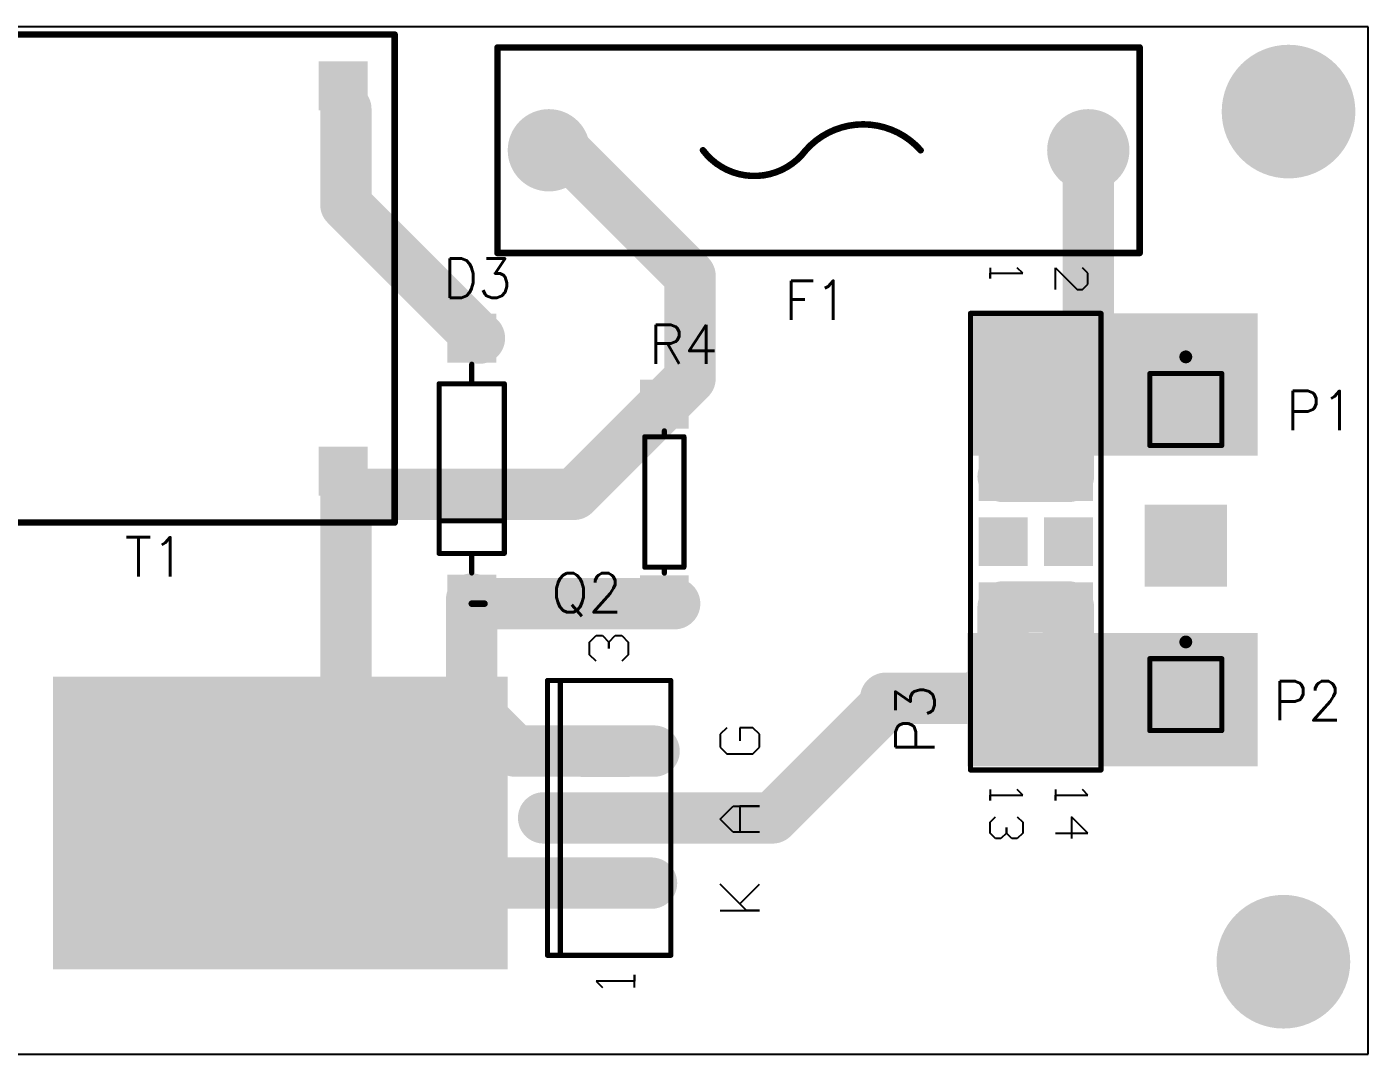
# Paper-space layout 'Bloco da legenda ISO A3' of a CAD drawing. Header units: millimetres. Extents: x 0 to 420, y 0 to 297.
# Drawn here: x 275.5 to 327.7, y 117.5 to 157.5 of the extents above; entities that cross this region are included whole.
import ezdxf

# ---------------------------------------------------------------- set-up
doc = ezdxf.new("R2010")
doc.units = ezdxf.units.MM
for name, color, linetype in [('BottomLayer', 5, 'Continuous'), ('BottomSolder', 6, 'Continuous'), ('MultiLayer', 9, 'Continuous'), ('PadHoleLayer', 156, 'Continuous'), ('TopLayer', 1, 'Continuous'), ('TopOverlay', 40, 'Continuous'), ('TopSolder', 216, 'Continuous')]:
    doc.layers.add(name, color=color, linetype=linetype)
doc.styles.get("Standard").update_dxf_attribs({"font": 'simplex.shx'})

# ---------------------------------------------------------------- blocks, each defined once
blk = doc.blocks.new('DIODE_0_4_3')
at = {"layer": 'BottomLayer'}
for points in [[(-5.93, -0.85), (-4.23, -0.85), (-5.93, 0.85), (-4.23, 0.85)], [(4.23, -0.85), (5.93, -0.85), (4.23, 0.85), (5.93, 0.85)]]:
    blk.add_solid(points, dxfattribs=at)
at = {"layer": 'BottomSolder'}
for points in [[(-6.032, -0.952), (-4.128, -0.952), (-6.032, 0.952), (-4.128, 0.952)], [(4.128, -0.952), (6.032, -0.952), (4.128, 0.952), (6.032, 0.952)]]:
    blk.add_solid(points, dxfattribs=at)
at = {"layer": 'MultiLayer'}
for points in [[(-5.93, -0.85), (-4.23, -0.85), (-5.93, 0.85), (-4.23, 0.85)], [(4.23, -0.85), (5.93, -0.85), (4.23, 0.85), (5.93, 0.85)]]:
    blk.add_solid(points, dxfattribs=at)
at = {"layer": 'PadHoleLayer', "const_width": 0.6}
for points in [[(-5.38, 0, 1), (-4.78, 0, 1)], [(4.78, 0, 1), (5.38, 0, 1)]]:
    blk.add_lwpolyline(points, format="xyb", close=True, dxfattribs=at)
at = {"layer": 'TopLayer'}
for points in [[(-5.93, -0.85), (-4.23, -0.85), (-5.93, 0.85), (-4.23, 0.85)], [(4.23, -0.85), (5.93, -0.85), (4.23, 0.85), (5.93, 0.85)]]:
    blk.add_solid(points, dxfattribs=at)
at = {"layer": 'TopOverlay', "const_width": 0.2}
for points in [[(3.302, 1.27), (-3.302, 1.27)], [(-3.302, -1.27), (-3.302, 1.27)], [(2.032, -1.27), (2.032, 1.27)], [(3.302, -1.27), (3.302, 1.27)], [(-3.302, 0), (-4.064, 0)], [(4.064, 0), (3.302, 0)], [(3.302, -1.27), (-3.302, -1.27)]]:
    blk.add_lwpolyline(points, dxfattribs=at)
at = {"layer": 'TopOverlay', "const_width": 0.1}
for points in [[(-3.352, 1.27, 1), (-3.252, 1.27, 1)], [(-3.352, 1.27, 1), (-3.252, 1.27, 1)], [(1.982, 1.27, 1), (2.082, 1.27, 1)], [(3.252, 1.27, 1), (3.352, 1.27, 1)], [(3.252, 1.27, 1), (3.352, 1.27, 1)], [(-4.114, 0, 1), (-4.014, 0, 1)], [(-3.352, 0, 1), (-3.252, 0, 1)], [(3.252, 0, 1), (3.352, 0, 1)], [(4.014, 0, 1), (4.114, 0, 1)], [(-3.352, -1.27, 1), (-3.252, -1.27, 1)], [(-3.352, -1.27, 1), (-3.252, -1.27, 1)], [(1.982, -1.27, 1), (2.082, -1.27, 1)], [(3.252, -1.27, 1), (3.352, -1.27, 1)], [(3.252, -1.27, 1), (3.352, -1.27, 1)]]:
    blk.add_lwpolyline(points, format="xyb", close=True, dxfattribs=at)
at = {"layer": 'TopSolder'}
for points in [[(-6.032, -0.952), (-4.128, -0.952), (-6.032, 0.952), (-4.128, 0.952)], [(4.128, -0.952), (6.032, -0.952), (4.128, 0.952), (6.032, 0.952)]]:
    blk.add_solid(points, dxfattribs=at)
blk = doc.blocks.new('F_______4')
at = {"layer": 'BottomLayer', "const_width": 1.5}
for points in [[(1.25, 0, 1), (2.75, 0, 1)], [(22.25, 0, 1), (23.75, 0, 1)]]:
    blk.add_lwpolyline(points, format="xyb", close=True, dxfattribs=at)
at = {"layer": 'BottomSolder', "const_width": 1.602}
for points in [[(1.199, 0, 1), (2.801, 0, 1)], [(22.199, 0, 1), (23.801, 0, 1)]]:
    blk.add_lwpolyline(points, format="xyb", close=True, dxfattribs=at)
at = {"layer": 'MultiLayer', "const_width": 1.5}
for points in [[(1.25, 0, 1), (2.75, 0, 1)], [(22.25, 0, 1), (23.75, 0, 1)]]:
    blk.add_lwpolyline(points, format="xyb", close=True, dxfattribs=at)
at = {"layer": 'PadHoleLayer', "const_width": 0.875}
for points in [[(1.562, 0, 1), (2.437, 0, 1)], [(22.563, 0, 1), (23.438, 0, 1)]]:
    blk.add_lwpolyline(points, format="xyb", close=True, dxfattribs=at)
at = {"layer": 'TopLayer', "const_width": 1.5}
for points in [[(1.25, 0, 1), (2.75, 0, 1)], [(22.25, 0, 1), (23.75, 0, 1)]]:
    blk.add_lwpolyline(points, format="xyb", close=True, dxfattribs=at)
at = {"layer": 'TopOverlay', "const_width": 0.254}
for points in [[(0, 4), (25, 4)], [(0, 2), (0, 4)], [(25, 2), (25, 4)], [(0, -2), (0, 2)], [(25, -2), (25, 2)], [(25, -4), (25, 2)], [(0, -4), (0, -2)], [(0, -4), (25, -4)]]:
    blk.add_lwpolyline(points, dxfattribs=at)
at = {"layer": 'TopOverlay', "const_width": 0.127}
for points in [[(-0.064, 4, 1), (0.064, 4, 1)], [(-0.064, 4, 1), (0.064, 4, 1)], [(24.937, 4, 1), (25.064, 4, 1)], [(24.937, 4, 1), (25.064, 4, 1)], [(-0.064, 2, 1), (0.064, 2, 1)], [(-0.064, 2, 1), (0.064, 2, 1)], [(24.937, 2, 1), (25.064, 2, 1)], [(24.937, 2, 1), (25.064, 2, 1)], [(24.937, 2, 1), (25.064, 2, 1)], [(7.936, 0, 1), (8.063, 0, 1)], [(11.936, 0, 1), (12.063, 0, 1)], [(11.936, 0, 1), (12.063, 0, 1)], [(16.409, 0, 1), (16.536, 0, 1)], [(-0.064, -2, 1), (0.064, -2, 1)], [(-0.064, -2, 1), (0.064, -2, 1)], [(24.937, -2, 1), (25.064, -2, 1)], [(-0.064, -4, 1), (0.064, -4, 1)], [(-0.064, -4, 1), (0.064, -4, 1)], [(24.937, -4, 1), (25.064, -4, 1)], [(24.937, -4, 1), (25.064, -4, 1)]]:
    blk.add_lwpolyline(points, format="xyb", close=True, dxfattribs=at)
at = {"layer": 'TopOverlay', "const_width": 0.254}
for points in [[(12, 0, -0.4514), (16.472, 0)], [(12, 0, -0.500001), (8, 0)]]:
    blk.add_lwpolyline(points, format="xyb", dxfattribs=at)
at = {"layer": 'TopSolder', "const_width": 1.602}
for points in [[(1.199, 0, 1), (2.801, 0, 1)], [(22.199, 0, 1), (23.801, 0, 1)]]:
    blk.add_lwpolyline(points, format="xyb", close=True, dxfattribs=at)
blk = doc.blocks.new('PIN1_5')
at = {"layer": 'BottomLayer'}
blk.add_solid([(-1.5, -1.5), (1.5, -1.5), (-1.5, 1.5), (1.5, 1.5)], dxfattribs=at)
at = {"layer": 'BottomSolder'}
blk.add_solid([(-1.602, -1.602), (1.602, -1.602), (-1.602, 1.602), (1.602, 1.602)], dxfattribs=at)
at = {"layer": 'MultiLayer'}
blk.add_solid([(-1.5, -1.5), (1.5, -1.5), (-1.5, 1.5), (1.5, 1.5)], dxfattribs=at)
at = {"layer": 'PadHoleLayer', "const_width": 1}
blk.add_lwpolyline([(-0.5, 0, 1), (0.5, 0, 1)], format="xyb", close=True, dxfattribs=at)
at = {"layer": 'TopLayer'}
blk.add_solid([(-1.5, -1.5), (1.5, -1.5), (-1.5, 1.5), (1.5, 1.5)], dxfattribs=at)
at = {"layer": 'TopOverlay'}
for points, const_width in [([(0.125, 2.05, 1), (-0.125, 2.05, 1)], 0.25), ([(-0.188, 2.05, 1), (-0.063, 2.05, 1)], 0.125), ([(0.063, 2.05, 1), (0.188, 2.05, 1)], 0.125), ([(-1.45, 1.4, 1), (-1.35, 1.4, 1)], 0.1), ([(-1.45, 1.4, 1), (-1.35, 1.4, 1)], 0.1), ([(1.35, 1.4, 1), (1.45, 1.4, 1)], 0.1), ([(1.35, 1.4, 1), (1.45, 1.4, 1)], 0.1), ([(-1.45, -1.4, 1), (-1.35, -1.4, 1)], 0.1), ([(-1.45, -1.4, 1), (-1.35, -1.4, 1)], 0.1), ([(1.35, -1.4, 1), (1.45, -1.4, 1)], 0.1), ([(1.35, -1.4, 1), (1.45, -1.4, 1)], 0.1)]:
    blk.add_lwpolyline(points, format="xyb", close=True, dxfattribs=dict(at, const_width=const_width))
at = {"layer": 'TopOverlay', "const_width": 0.2}
for points in [[(-1.4, -1.4), (-1.4, 1.4)], [(-1.4, 1.4), (1.4, 1.4)], [(1.4, -1.4), (1.4, 1.4)], [(-1.4, -1.4), (1.4, -1.4)]]:
    blk.add_lwpolyline(points, dxfattribs=at)
at = {"layer": 'TopSolder'}
blk.add_solid([(-1.602, -1.602), (1.602, -1.602), (-1.602, 1.602), (1.602, 1.602)], dxfattribs=at)
blk = doc.blocks.new('PIN1_6')
at = {"layer": 'BottomLayer'}
blk.add_solid([(-1.5, -1.5), (1.5, -1.5), (-1.5, 1.5), (1.5, 1.5)], dxfattribs=at)
at = {"layer": 'BottomSolder'}
blk.add_solid([(-1.602, -1.602), (1.602, -1.602), (-1.602, 1.602), (1.602, 1.602)], dxfattribs=at)
at = {"layer": 'MultiLayer'}
blk.add_solid([(-1.5, -1.5), (1.5, -1.5), (-1.5, 1.5), (1.5, 1.5)], dxfattribs=at)
at = {"layer": 'PadHoleLayer', "const_width": 1}
blk.add_lwpolyline([(-0.5, 0, 1), (0.5, 0, 1)], format="xyb", close=True, dxfattribs=at)
at = {"layer": 'TopLayer'}
blk.add_solid([(-1.5, -1.5), (1.5, -1.5), (-1.5, 1.5), (1.5, 1.5)], dxfattribs=at)
at = {"layer": 'TopOverlay'}
for points, const_width in [([(0.125, 2.05, 1), (-0.125, 2.05, 1)], 0.25), ([(-0.188, 2.05, 1), (-0.063, 2.05, 1)], 0.125), ([(0.063, 2.05, 1), (0.188, 2.05, 1)], 0.125), ([(-1.45, 1.4, 1), (-1.35, 1.4, 1)], 0.1), ([(-1.45, 1.4, 1), (-1.35, 1.4, 1)], 0.1), ([(1.35, 1.4, 1), (1.45, 1.4, 1)], 0.1), ([(1.35, 1.4, 1), (1.45, 1.4, 1)], 0.1), ([(-1.45, -1.4, 1), (-1.35, -1.4, 1)], 0.1), ([(-1.45, -1.4, 1), (-1.35, -1.4, 1)], 0.1), ([(1.35, -1.4, 1), (1.45, -1.4, 1)], 0.1), ([(1.35, -1.4, 1), (1.45, -1.4, 1)], 0.1)]:
    blk.add_lwpolyline(points, format="xyb", close=True, dxfattribs=dict(at, const_width=const_width))
at = {"layer": 'TopOverlay', "const_width": 0.2}
for points in [[(-1.4, -1.4), (-1.4, 1.4)], [(-1.4, 1.4), (1.4, 1.4)], [(1.4, -1.4), (1.4, 1.4)], [(-1.4, -1.4), (1.4, -1.4)]]:
    blk.add_lwpolyline(points, dxfattribs=at)
at = {"layer": 'TopSolder'}
blk.add_solid([(-1.602, -1.602), (1.602, -1.602), (-1.602, 1.602), (1.602, 1.602)], dxfattribs=at)
blk = doc.blocks.new('HDR2X7_7')
at = {"layer": 'BottomLayer'}
for points in [[(-0.85, 1.69), (0.85, 1.69), (-0.85, 3.39), (0.85, 3.39)], [(1.69, 1.69), (3.39, 1.69), (1.69, 3.39), (3.39, 3.39)], [(4.23, 1.69), (5.93, 1.69), (4.23, 3.39), (5.93, 3.39)], [(6.77, 1.69), (8.47, 1.69), (6.77, 3.39), (8.47, 3.39)], [(9.31, 1.69), (11.01, 1.69), (9.31, 3.39), (11.01, 3.39)], [(11.85, 1.69), (13.55, 1.69), (11.85, 3.39), (13.55, 3.39)], [(14.39, 1.69), (16.09, 1.69), (14.39, 3.39), (16.09, 3.39)], [(-0.85, -0.85), (0.85, -0.85), (-0.85, 0.85), (0.85, 0.85)], [(1.69, -0.85), (3.39, -0.85), (1.69, 0.85), (3.39, 0.85)], [(4.23, -0.85), (5.93, -0.85), (4.23, 0.85), (5.93, 0.85)], [(6.77, -0.85), (8.47, -0.85), (6.77, 0.85), (8.47, 0.85)], [(9.31, -0.85), (11.01, -0.85), (9.31, 0.85), (11.01, 0.85)], [(11.85, -0.85), (13.55, -0.85), (11.85, 0.85), (13.55, 0.85)], [(14.39, -0.85), (16.09, -0.85), (14.39, 0.85), (16.09, 0.85)]]:
    blk.add_solid(points, dxfattribs=at)
at = {"layer": 'BottomSolder'}
for points in [[(-0.952, 1.588), (0.952, 1.588), (-0.952, 3.492), (0.952, 3.492)], [(1.588, 1.588), (3.492, 1.588), (1.588, 3.492), (3.492, 3.492)], [(4.128, 1.588), (6.032, 1.588), (4.128, 3.492), (6.032, 3.492)], [(6.668, 1.588), (8.572, 1.588), (6.668, 3.492), (8.572, 3.492)], [(9.208, 1.588), (11.112, 1.588), (9.208, 3.492), (11.112, 3.492)], [(11.748, 1.588), (13.652, 1.588), (11.748, 3.492), (13.652, 3.492)], [(14.288, 1.588), (16.192, 1.588), (14.288, 3.492), (16.192, 3.492)], [(-0.952, -0.952), (0.952, -0.952), (-0.952, 0.952), (0.952, 0.952)], [(1.588, -0.952), (3.492, -0.952), (1.588, 0.952), (3.492, 0.952)], [(4.128, -0.952), (6.032, -0.952), (4.128, 0.952), (6.032, 0.952)], [(6.668, -0.952), (8.572, -0.952), (6.668, 0.952), (8.572, 0.952)], [(9.208, -0.952), (11.112, -0.952), (9.208, 0.952), (11.112, 0.952)], [(11.748, -0.952), (13.652, -0.952), (11.748, 0.952), (13.652, 0.952)], [(14.288, -0.952), (16.192, -0.952), (14.288, 0.952), (16.192, 0.952)]]:
    blk.add_solid(points, dxfattribs=at)
at = {"layer": 'MultiLayer'}
for points in [[(-0.85, 1.69), (0.85, 1.69), (-0.85, 3.39), (0.85, 3.39)], [(1.69, 1.69), (3.39, 1.69), (1.69, 3.39), (3.39, 3.39)], [(4.23, 1.69), (5.93, 1.69), (4.23, 3.39), (5.93, 3.39)], [(6.77, 1.69), (8.47, 1.69), (6.77, 3.39), (8.47, 3.39)], [(9.31, 1.69), (11.01, 1.69), (9.31, 3.39), (11.01, 3.39)], [(11.85, 1.69), (13.55, 1.69), (11.85, 3.39), (13.55, 3.39)], [(14.39, 1.69), (16.09, 1.69), (14.39, 3.39), (16.09, 3.39)], [(-0.85, -0.85), (0.85, -0.85), (-0.85, 0.85), (0.85, 0.85)], [(1.69, -0.85), (3.39, -0.85), (1.69, 0.85), (3.39, 0.85)], [(4.23, -0.85), (5.93, -0.85), (4.23, 0.85), (5.93, 0.85)], [(6.77, -0.85), (8.47, -0.85), (6.77, 0.85), (8.47, 0.85)], [(9.31, -0.85), (11.01, -0.85), (9.31, 0.85), (11.01, 0.85)], [(11.85, -0.85), (13.55, -0.85), (11.85, 0.85), (13.55, 0.85)], [(14.39, -0.85), (16.09, -0.85), (14.39, 0.85), (16.09, 0.85)]]:
    blk.add_solid(points, dxfattribs=at)
at = {"layer": 'PadHoleLayer', "const_width": 0.6}
for points in [[(-0.3, 2.54, 1), (0.3, 2.54, 1)], [(2.24, 2.54, 1), (2.84, 2.54, 1)], [(4.78, 2.54, 1), (5.38, 2.54, 1)], [(7.32, 2.54, 1), (7.92, 2.54, 1)], [(9.86, 2.54, 1), (10.46, 2.54, 1)], [(12.4, 2.54, 1), (13, 2.54, 1)], [(14.94, 2.54, 1), (15.54, 2.54, 1)], [(-0.3, 0, 1), (0.3, 0, 1)], [(2.24, 0, 1), (2.84, 0, 1)], [(4.78, 0, 1), (5.38, 0, 1)], [(7.32, 0, 1), (7.92, 0, 1)], [(9.86, 0, 1), (10.46, 0, 1)], [(12.4, 0, 1), (13, 0, 1)], [(14.94, 0, 1), (15.54, 0, 1)]]:
    blk.add_lwpolyline(points, format="xyb", close=True, dxfattribs=at)
at = {"layer": 'TopLayer'}
for points in [[(-0.85, 1.69), (0.85, 1.69), (-0.85, 3.39), (0.85, 3.39)], [(1.69, 1.69), (3.39, 1.69), (1.69, 3.39), (3.39, 3.39)], [(4.23, 1.69), (5.93, 1.69), (4.23, 3.39), (5.93, 3.39)], [(6.77, 1.69), (8.47, 1.69), (6.77, 3.39), (8.47, 3.39)], [(9.31, 1.69), (11.01, 1.69), (9.31, 3.39), (11.01, 3.39)], [(11.85, 1.69), (13.55, 1.69), (11.85, 3.39), (13.55, 3.39)], [(14.39, 1.69), (16.09, 1.69), (14.39, 3.39), (16.09, 3.39)], [(-0.85, -0.85), (0.85, -0.85), (-0.85, 0.85), (0.85, 0.85)], [(1.69, -0.85), (3.39, -0.85), (1.69, 0.85), (3.39, 0.85)], [(4.23, -0.85), (5.93, -0.85), (4.23, 0.85), (5.93, 0.85)], [(6.77, -0.85), (8.47, -0.85), (6.77, 0.85), (8.47, 0.85)], [(9.31, -0.85), (11.01, -0.85), (9.31, 0.85), (11.01, 0.85)], [(11.85, -0.85), (13.55, -0.85), (11.85, 0.85), (13.55, 0.85)], [(14.39, -0.85), (16.09, -0.85), (14.39, 0.85), (16.09, 0.85)]]:
    blk.add_solid(points, dxfattribs=at)
at = {"layer": 'TopOverlay'}
for p, q in [((-2.836, 3.302), (-3.048, 3.09)), ((-2.413, 3.302), (-2.836, 3.302)), ((-2.202, 3.09), (-2.413, 3.302)), ((17.484, 3.302), (17.272, 3.09)), ((17.484, 2.032), (17.484, 3.302)), ((18.965, 3.302), (18.33, 2.667)), ((18.965, 2.032), (18.965, 3.302)), ((-3.048, 2.032), (-2.202, 2.878)), ((-2.202, 2.878), (-2.202, 3.09)), ((18.33, 2.667), (19.176, 2.667)), ((-2.202, 2.032), (-3.048, 2.032)), ((17.272, 2.032), (17.695, 2.032)), ((17.695, 2.032), (17.484, 2.032)), ((-2.836, 0.762), (-3.048, 0.55)), ((-2.836, -0.508), (-2.836, 0.762)), ((17.484, 0.762), (17.272, 0.55)), ((17.484, -0.508), (17.484, 0.762)), ((18.33, 0.55), (18.542, 0.762)), ((18.542, 0.762), (18.965, 0.762)), ((18.965, 0.762), (19.176, 0.55)), ((19.176, 0.55), (19.176, 0.338)), ((18.965, 0.127), (18.753, 0.127)), ((18.753, 0.127), (18.965, 0.127)), ((19.176, 0.338), (18.965, 0.127)), ((18.965, 0.127), (19.176, -0.085)), ((-3.048, -0.508), (-2.625, -0.508)), ((-2.625, -0.508), (-2.836, -0.508)), ((17.272, -0.508), (17.695, -0.508)), ((17.695, -0.508), (17.484, -0.508)), ((18.542, -0.508), (18.33, -0.296)), ((18.965, -0.508), (18.542, -0.508)), ((19.176, -0.296), (18.965, -0.508)), ((19.176, -0.085), (19.176, -0.296))]:
    blk.add_line(p, q, dxfattribs=at)
at = {"layer": 'TopOverlay', "const_width": 0.2}
for points in [[(-1.27, -1.27), (-1.27, 3.81)], [(16.51, 3.81), (-1.27, 3.81)], [(16.51, -1.27), (16.51, 3.81)], [(16.51, -1.27), (-1.27, -1.27)]]:
    blk.add_lwpolyline(points, dxfattribs=at)
at = {"layer": 'TopOverlay', "const_width": 0.1}
for points in [[(-1.32, 3.81, 1), (-1.22, 3.81, 1)], [(-1.32, 3.81, 1), (-1.22, 3.81, 1)], [(16.46, 3.81, 1), (16.56, 3.81, 1)], [(16.46, 3.81, 1), (16.56, 3.81, 1)], [(-1.32, -1.27, 1), (-1.22, -1.27, 1)], [(-1.32, -1.27, 1), (-1.22, -1.27, 1)], [(16.46, -1.27, 1), (16.56, -1.27, 1)], [(16.46, -1.27, 1), (16.56, -1.27, 1)]]:
    blk.add_lwpolyline(points, format="xyb", close=True, dxfattribs=at)
at = {"layer": 'TopSolder'}
for points in [[(-0.952, 1.588), (0.952, 1.588), (-0.952, 3.492), (0.952, 3.492)], [(1.588, 1.588), (3.492, 1.588), (1.588, 3.492), (3.492, 3.492)], [(4.128, 1.588), (6.032, 1.588), (4.128, 3.492), (6.032, 3.492)], [(6.668, 1.588), (8.572, 1.588), (6.668, 3.492), (8.572, 3.492)], [(9.208, 1.588), (11.112, 1.588), (9.208, 3.492), (11.112, 3.492)], [(11.748, 1.588), (13.652, 1.588), (11.748, 3.492), (13.652, 3.492)], [(14.288, 1.588), (16.192, 1.588), (14.288, 3.492), (16.192, 3.492)], [(-0.952, -0.952), (0.952, -0.952), (-0.952, 0.952), (0.952, 0.952)], [(1.588, -0.952), (3.492, -0.952), (1.588, 0.952), (3.492, 0.952)], [(4.128, -0.952), (6.032, -0.952), (4.128, 0.952), (6.032, 0.952)], [(6.668, -0.952), (8.572, -0.952), (6.668, 0.952), (8.572, 0.952)], [(9.208, -0.952), (11.112, -0.952), (9.208, 0.952), (11.112, 0.952)], [(11.748, -0.952), (13.652, -0.952), (11.748, 0.952), (13.652, 0.952)], [(14.288, -0.952), (16.192, -0.952), (14.288, 0.952), (16.192, 0.952)]]:
    blk.add_solid(points, dxfattribs=at)
blk = doc.blocks.new('TO_220_AB_10')
at = {"layer": 'BottomLayer'}
for points in [[(-3.39, -0.85), (-1.69, -0.85), (-3.39, 0.85), (-1.69, 0.85)], [(-0.85, -0.85), (0.85, -0.85), (-0.85, 0.85), (0.85, 0.85)], [(1.69, -0.85), (3.39, -0.85), (1.69, 0.85), (3.39, 0.85)]]:
    blk.add_solid(points, dxfattribs=at)
at = {"layer": 'BottomSolder'}
for points in [[(-3.492, -0.952), (-1.588, -0.952), (-3.492, 0.952), (-1.588, 0.952)], [(-0.952, -0.952), (0.952, -0.952), (-0.952, 0.952), (0.952, 0.952)], [(1.588, -0.952), (3.492, -0.952), (1.588, 0.952), (3.492, 0.952)]]:
    blk.add_solid(points, dxfattribs=at)
at = {"layer": 'MultiLayer'}
for points in [[(-3.39, -0.85), (-1.69, -0.85), (-3.39, 0.85), (-1.69, 0.85)], [(-0.85, -0.85), (0.85, -0.85), (-0.85, 0.85), (0.85, 0.85)], [(1.69, -0.85), (3.39, -0.85), (1.69, 0.85), (3.39, 0.85)]]:
    blk.add_solid(points, dxfattribs=at)
at = {"layer": 'PadHoleLayer', "const_width": 0.6}
for points in [[(-2.84, 0, 1), (-2.24, 0, 1)], [(-0.3, 0, 1), (0.3, 0, 1)], [(2.24, 0, 1), (2.84, 0, 1)]]:
    blk.add_lwpolyline(points, format="xyb", close=True, dxfattribs=at)
at = {"layer": 'TopLayer'}
for points in [[(-3.39, -0.85), (-1.69, -0.85), (-3.39, 0.85), (-1.69, 0.85)], [(-0.85, -0.85), (0.85, -0.85), (-0.85, 0.85), (0.85, 0.85)], [(1.69, -0.85), (3.39, -0.85), (1.69, 0.85), (3.39, 0.85)]]:
    blk.add_solid(points, dxfattribs=at)
at = {"layer": 'TopOverlay'}
for p, q in [((6.096, 0.361), (6.346, 0.611)), ((6.346, 0.611), (6.846, 0.611)), ((6.846, 0.611), (7.096, 0.361)), ((-6.354, 0.357), (-6.604, 0.107)), ((-6.354, -1.143), (-6.354, 0.357)), ((7.096, 0.111), (6.846, -0.139)), ((7.096, 0.361), (7.096, 0.111)), ((6.846, -0.139), (6.596, -0.139)), ((6.596, -0.139), (6.846, -0.139)), ((6.846, -0.139), (7.096, -0.389)), ((7.096, -0.389), (7.096, -0.639)), ((6.346, -0.889), (6.096, -0.639)), ((6.846, -0.889), (6.346, -0.889)), ((7.096, -0.639), (6.846, -0.889)), ((-6.604, -1.143), (-6.104, -1.143)), ((-6.104, -1.143), (-6.354, -1.143))]:
    blk.add_line(p, q, dxfattribs=at)
at = {"layer": 'TopOverlay', "const_width": 0.2}
for points in [[(-5.35, 2.25), (5.35, 2.25)], [(-5.35, 2.25), (-5.35, -2.55)], [(5.35, 2.25), (5.35, -2.55)], [(-5.35, 1.75), (5.35, 1.75)], [(-5.35, -2.55), (5.35, -2.55)]]:
    blk.add_lwpolyline(points, dxfattribs=at)
at = {"layer": 'TopOverlay', "const_width": 0.1}
for points in [[(-5.4, 2.25, 1), (-5.3, 2.25, 1)], [(-5.4, 2.25, 1), (-5.3, 2.25, 1)], [(5.3, 2.25, 1), (5.4, 2.25, 1)], [(5.3, 2.25, 1), (5.4, 2.25, 1)], [(-5.4, 1.75, 1), (-5.3, 1.75, 1)], [(5.3, 1.75, 1), (5.4, 1.75, 1)], [(-5.4, -2.55, 1), (-5.3, -2.55, 1)], [(-5.4, -2.55, 1), (-5.3, -2.55, 1)], [(5.3, -2.55, 1), (5.4, -2.55, 1)], [(5.3, -2.55, 1), (5.4, -2.55, 1)]]:
    blk.add_lwpolyline(points, format="xyb", close=True, dxfattribs=at)
at = {"layer": 'TopSolder'}
for points in [[(-3.492, -0.952), (-1.588, -0.952), (-3.492, 0.952), (-1.588, 0.952)], [(-0.952, -0.952), (0.952, -0.952), (-0.952, 0.952), (0.952, 0.952)], [(1.588, -0.952), (3.492, -0.952), (1.588, 0.952), (3.492, 0.952)]]:
    blk.add_solid(points, dxfattribs=at)
blk = doc.blocks.new('AXIAL_0_3_14')
at = {"layer": 'BottomLayer'}
for points in [[(-4.66, -0.85), (-2.96, -0.85), (-4.66, 0.85), (-2.96, 0.85)], [(2.96, -0.85), (4.66, -0.85), (2.96, 0.85), (4.66, 0.85)]]:
    blk.add_solid(points, dxfattribs=at)
at = {"layer": 'BottomSolder'}
for points in [[(-4.762, -0.952), (-2.858, -0.952), (-4.762, 0.952), (-2.858, 0.952)], [(2.858, -0.952), (4.762, -0.952), (2.858, 0.952), (4.762, 0.952)]]:
    blk.add_solid(points, dxfattribs=at)
at = {"layer": 'MultiLayer'}
for points in [[(-4.66, -0.85), (-2.96, -0.85), (-4.66, 0.85), (-2.96, 0.85)], [(2.96, -0.85), (4.66, -0.85), (2.96, 0.85), (4.66, 0.85)]]:
    blk.add_solid(points, dxfattribs=at)
at = {"layer": 'PadHoleLayer', "const_width": 0.6}
for points in [[(-4.11, 0, 1), (-3.51, 0, 1)], [(3.51, 0, 1), (4.11, 0, 1)]]:
    blk.add_lwpolyline(points, format="xyb", close=True, dxfattribs=at)
at = {"layer": 'TopLayer'}
for points in [[(-4.66, -0.85), (-2.96, -0.85), (-4.66, 0.85), (-2.96, 0.85)], [(2.96, -0.85), (4.66, -0.85), (2.96, 0.85), (4.66, 0.85)]]:
    blk.add_solid(points, dxfattribs=at)
at = {"layer": 'TopOverlay', "const_width": 0.2}
for points in [[(-2.54, 0.762), (2.54, 0.762)], [(-2.54, 0.762), (-2.54, -0.762)], [(2.54, 0.762), (2.54, 0)], [(-2.769, 0), (-2.54, 0)], [(2.54, 0), (2.54, -0.762)], [(2.54, 0), (2.769, 0)], [(-2.54, -0.762), (2.54, -0.762)]]:
    blk.add_lwpolyline(points, dxfattribs=at)
at = {"layer": 'TopOverlay', "const_width": 0.1}
for points in [[(-2.59, 0.762, 1), (-2.49, 0.762, 1)], [(-2.59, 0.762, 1), (-2.49, 0.762, 1)], [(2.49, 0.762, 1), (2.59, 0.762, 1)], [(2.49, 0.762, 1), (2.59, 0.762, 1)], [(-2.819, 0, 1), (-2.719, 0, 1)], [(-2.59, 0, 1), (-2.49, 0, 1)], [(2.49, 0, 1), (2.59, 0, 1)], [(2.49, 0, 1), (2.59, 0, 1)], [(2.49, 0, 1), (2.59, 0, 1)], [(2.719, 0, 1), (2.819, 0, 1)], [(-2.59, -0.762, 1), (-2.49, -0.762, 1)], [(-2.59, -0.762, 1), (-2.49, -0.762, 1)], [(2.49, -0.762, 1), (2.59, -0.762, 1)], [(2.49, -0.762, 1), (2.59, -0.762, 1)]]:
    blk.add_lwpolyline(points, format="xyb", close=True, dxfattribs=at)
at = {"layer": 'TopSolder'}
for points in [[(-4.762, -0.952), (-2.858, -0.952), (-4.762, 0.952), (-2.858, 0.952)], [(2.858, -0.952), (4.762, -0.952), (2.858, 0.952), (4.762, 0.952)]]:
    blk.add_solid(points, dxfattribs=at)
blk = doc.blocks.new('T____SKPT17_15')
at = {"layer": 'BottomLayer'}
for points in [[(-0.85, 14.15), (0.85, 14.15), (-0.85, 15.85), (0.85, 15.85)], [(14.15, 14.15), (15.85, 14.15), (14.15, 15.85), (15.85, 15.85)], [(-0.85, -0.85), (0.85, -0.85), (-0.85, 0.85), (0.85, 0.85)], [(14.15, -0.85), (15.85, -0.85), (14.15, 0.85), (15.85, 0.85)]]:
    blk.add_solid(points, dxfattribs=at)
at = {"layer": 'BottomSolder'}
for points in [[(-0.952, 14.048), (0.952, 14.048), (-0.952, 15.952), (0.952, 15.952)], [(14.048, 14.048), (15.952, 14.048), (14.048, 15.952), (15.952, 15.952)], [(-0.952, -0.952), (0.952, -0.952), (-0.952, 0.952), (0.952, 0.952)], [(14.048, -0.952), (15.952, -0.952), (14.048, 0.952), (15.952, 0.952)]]:
    blk.add_solid(points, dxfattribs=at)
at = {"layer": 'MultiLayer'}
for points in [[(-0.85, 14.15), (0.85, 14.15), (-0.85, 15.85), (0.85, 15.85)], [(14.15, 14.15), (15.85, 14.15), (14.15, 15.85), (15.85, 15.85)], [(-0.85, -0.85), (0.85, -0.85), (-0.85, 0.85), (0.85, 0.85)], [(14.15, -0.85), (15.85, -0.85), (14.15, 0.85), (15.85, 0.85)]]:
    blk.add_solid(points, dxfattribs=at)
at = {"layer": 'PadHoleLayer', "const_width": 0.6}
for points in [[(-0.3, 15, 1), (0.3, 15, 1)], [(14.7, 15, 1), (15.3, 15, 1)], [(-0.3, 0, 1), (0.3, 0, 1)], [(14.7, 0, 1), (15.3, 0, 1)]]:
    blk.add_lwpolyline(points, format="xyb", close=True, dxfattribs=at)
at = {"layer": 'TopLayer'}
for points in [[(-0.85, 14.15), (0.85, 14.15), (-0.85, 15.85), (0.85, 15.85)], [(14.15, 14.15), (15.85, 14.15), (14.15, 15.85), (15.85, 15.85)], [(-0.85, -0.85), (0.85, -0.85), (-0.85, 0.85), (0.85, 0.85)], [(14.15, -0.85), (15.85, -0.85), (14.15, 0.85), (15.85, 0.85)]]:
    blk.add_solid(points, dxfattribs=at)
at = {"layer": 'TopOverlay', "const_width": 0.254}
for points in [[(-2, -2), (-2, 17)], [(-2, 17), (17, 17)], [(17, -2), (17, 17)], [(-2, -2), (17, -2)]]:
    blk.add_lwpolyline(points, dxfattribs=at)
at = {"layer": 'TopOverlay', "const_width": 0.127}
for points in [[(-2.064, 17, 1), (-1.937, 17, 1)], [(-2.064, 17, 1), (-1.937, 17, 1)], [(16.936, 17, 1), (17.063, 17, 1)], [(16.936, 17, 1), (17.063, 17, 1)], [(-2.064, -2, 1), (-1.937, -2, 1)], [(-2.064, -2, 1), (-1.937, -2, 1)], [(16.936, -2, 1), (17.063, -2, 1)], [(16.936, -2, 1), (17.063, -2, 1)]]:
    blk.add_lwpolyline(points, format="xyb", close=True, dxfattribs=at)
at = {"layer": 'TopSolder'}
for points in [[(-0.952, 14.048), (0.952, 14.048), (-0.952, 15.952), (0.952, 15.952)], [(14.048, 14.048), (15.952, 14.048), (14.048, 15.952), (15.952, 15.952)], [(-0.952, -0.952), (0.952, -0.952), (-0.952, 0.952), (0.952, 0.952)], [(14.048, -0.952), (15.952, -0.952), (14.048, 0.952), (15.952, 0.952)]]:
    blk.add_solid(points, dxfattribs=at)

psp = doc.layouts.new('Bloco da legenda ISO A3')

# ---------------------------------------------------------------- linework, layer by layer
for p, q in [((327.714, 157.469), (225.714, 157.469)), ((327.714, 117.469), (327.714, 157.469)), ((225.714, 117.469), (327.714, 117.469))]:
    psp.add_line(p, q)
at = {"layer": 'BottomLayer'}
for points, const_width in [([(323.364, 154.169, 1), (325.864, 154.169, 1)], 2.5), ([(287.414, 154.269, 1), (288.414, 154.269, 1)], 1), ([(295.35, 152.631, 1), (296.35, 152.631, 1)], 1), ([(295.952, 152.631, 1), (296.952, 152.631, 1)], 1), ([(295.952, 152.631, 1), (296.952, 152.631, 1)], 1), ([(316.318, 152.663, 1), (317.318, 152.663, 1)], 1), ([(295.568, 152.663, 1), (296.068, 152.663, 1)], 0.5), ([(295.6, 152.631, 1), (296.1, 152.631, 1)], 0.5), ([(287.414, 150.549, 1), (288.414, 150.549, 1)], 1), ([(287.414, 150.549, 1), (288.414, 150.549, 1)], 1), ([(300.814, 147.769, 1), (301.814, 147.769, 1)], 1), ([(300.814, 147.769, 1), (301.814, 147.769, 1)], 1), ([(316.318, 145.919, 1), (317.318, 145.919, 1)], 1), ([(292.614, 145.349, 1), (293.614, 145.349, 1)], 1), ([(313.003, 145.043, 1), (314.003, 145.043, 1)], 1), ([(315.543, 145.043, 1), (316.543, 145.043, 1)], 1), ([(315.543, 145.043, 1), (316.543, 145.043, 1)], 1), ([(300.814, 143.779, 1), (301.814, 143.779, 1)], 1), ([(300.814, 143.779, 1), (301.814, 143.779, 1)], 1), ([(299.814, 142.779, 1), (300.814, 142.779, 1)], 1), ([(299.814, 142.779, 1), (300.814, 142.779, 1)], 1), ([(313.003, 142.503, 1), (314.003, 142.503, 1)], 1), ([(315.543, 142.503, 1), (316.543, 142.503, 1)], 1), ([(315.543, 142.503, 1), (316.543, 142.503, 1)], 1), ([(315.543, 142.503, 1), (316.543, 142.503, 1)], 1), ([(313.003, 139.963, 1), (314.003, 139.963, 1)], 1), ([(315.543, 139.963, 1), (316.543, 139.963, 1)], 1), ([(315.543, 139.963, 1), (316.543, 139.963, 1)], 1), ([(287.414, 139.269, 1), (288.414, 139.269, 1)], 1), ([(287.414, 139.269, 1), (288.414, 139.269, 1)], 1), ([(296.304, 139.269, 1), (297.304, 139.269, 1)], 1), ([(296.304, 139.269, 1), (297.304, 139.269, 1)], 1), ([(292.314, 135.189, 1), (293.314, 135.189, 1)], 1), ([(292.314, 135.01, 1), (293.314, 135.01, 1)], 1), ([(292.314, 135.01, 1), (293.314, 135.01, 1)], 1), ([(292.81, 135.01, 1), (293.81, 135.01, 1)], 1), ([(300.214, 135.01, 1), (301.214, 135.01, 1)], 1), ([(313.003, 134.883, 1), (314.003, 134.883, 1)], 1), ([(313.003, 134.883, 1), (314.003, 134.883, 1)], 1), ([(315.543, 134.883, 1), (316.543, 134.883, 1)], 1), ([(315.543, 134.883, 1), (316.543, 134.883, 1)], 1), ([(292.751, 135.01, 1), (292.878, 135.01, 1)], 0.127), ([(293.247, 135.01, 1), (293.374, 135.01, 1)], 0.127), ([(313.003, 132.343, 1), (314.003, 132.343, 1)], 1), ([(313.003, 132.343, 1), (314.003, 132.343, 1)], 1), ([(315.543, 132.343, 1), (316.543, 132.343, 1)], 1), ([(315.543, 132.343, 1), (316.543, 132.343, 1)], 1), ([(308.431, 131.327, 1), (309.431, 131.327, 1)], 1), ([(311.987, 131.327, 1), (312.987, 131.327, 1)], 1), ([(311.987, 131.327, 1), (312.987, 131.327, 1)], 1), ([(292.314, 130.969, 1), (293.314, 130.969, 1)], 1), ([(292.314, 130.969, 1), (293.314, 130.969, 1)], 1), ([(308.431, 131.073, 1), (309.431, 131.073, 1)], 1), ([(308.681, 131.327, 1), (309.181, 131.327, 1)], 0.5), ([(308.681, 131.073, 1), (309.181, 131.073, 1)], 0.5), ([(313.003, 129.803, 1), (314.003, 129.803, 1)], 1), ([(315.543, 129.803, 1), (316.543, 129.803, 1)], 1), ([(315.543, 129.803, 1), (316.543, 129.803, 1)], 1), ([(294.014, 129.269, 1), (295.014, 129.269, 1)], 1), ([(294.014, 129.269, 1), (295.014, 129.269, 1)], 1), ([(299.414, 129.269, 1), (300.414, 129.269, 1)], 1), ([(280.564, 126.569, 1), (283.064, 126.569, 1)], 2.5), ([(287.414, 127.469, 1), (288.414, 127.469, 1)], 1), ([(287.414, 127.469, 1), (288.414, 127.469, 1)], 1), ([(295.114, 126.669, 1), (296.114, 126.669, 1)], 1), ([(304.027, 126.669, 1), (305.027, 126.669, 1)], 1), ([(304.027, 126.669, 1), (305.027, 126.669, 1)], 1), ([(290.754, 124.129, 1), (291.754, 124.129, 1)], 1), ([(290.754, 124.129, 1), (291.754, 124.129, 1)], 1), ([(297.514, 124.129, 1), (298.514, 124.129, 1)], 1), ([(297.514, 124.129, 1), (298.514, 124.129, 1)], 1), ([(299.314, 124.129, 1), (300.314, 124.129, 1)], 1), ([(323.164, 121.069, 1), (325.664, 121.069, 1)], 2.5)]:
    psp.add_lwpolyline(points, format="xyb", close=True, dxfattribs=dict(at, const_width=const_width))
for points, const_width in [([(287.914, 150.549), (287.914, 154.269)], 2), ([(295.85, 152.631), (296.452, 152.631)], 2), ([(296.452, 152.631), (301.314, 147.769)], 2), ([(316.818, 145.919), (316.818, 152.663)], 2), ([(295.818, 152.663), (295.85, 152.631)], 1), ([(287.914, 150.549), (293.114, 145.349)], 2), ([(301.314, 143.779), (301.314, 147.769)], 2), ([(313.503, 145.043), (316.043, 145.043)], 2), ([(316.043, 142.503), (316.043, 145.043)], 2), ([(300.314, 142.779), (301.314, 143.779)], 2), ([(296.804, 139.269), (300.314, 142.779)], 2), ([(313.503, 142.503), (316.043, 142.503)], 2), ([(316.043, 139.963), (316.043, 142.503)], 2), ([(313.503, 139.963), (316.043, 139.963)], 2), ([(287.914, 139.269), (296.804, 139.269)], 2), ([(287.914, 127.469), (287.914, 139.269)], 2), ([(292.814, 135.01), (292.814, 135.189)], 2), ([(292.814, 130.969), (292.814, 135.01)], 2), ([(293.31, 135.01), (300.714, 135.01)], 2), ([(313.503, 134.883), (316.043, 134.883)], 2), ([(313.503, 132.343), (313.503, 134.883)], 2), ([(316.043, 132.343), (316.043, 134.883)], 2), ([(292.814, 135.01), (293.31, 135.01)], 0.254), ([(312.487, 131.327), (313.503, 132.343)], 2), ([(316.043, 129.803), (316.043, 132.343)], 2), ([(308.931, 131.327), (312.487, 131.327)], 2), ([(292.814, 130.969), (294.514, 129.269)], 2), ([(304.527, 126.669), (308.931, 131.073)], 2), ([(308.931, 131.073), (308.931, 131.327)], 1), ([(313.503, 129.803), (316.043, 129.803)], 2), ([(294.514, 129.269), (299.914, 129.269)], 2), ([(287.914, 127.469), (291.254, 124.129)], 2), ([(295.614, 126.669), (304.527, 126.669)], 2), ([(291.254, 124.129), (298.014, 124.129)], 2), ([(298.014, 124.129), (299.814, 124.129)], 2)]:
    psp.add_lwpolyline(points, dxfattribs=dict(at, const_width=const_width))
for points in [[(312.233, 140.769), (323.409, 140.769), (312.233, 146.313), (323.409, 146.313)], [(319.114, 135.769), (322.114, 135.769), (319.114, 138.769), (322.114, 138.769)], [(312.106, 128.679), (323.409, 128.679), (312.106, 133.869), (323.409, 133.869)]]:
    psp.add_solid(points, dxfattribs=at)
at = {"layer": 'BottomSolder', "const_width": 2.602}
for points in [[(323.313, 154.169, 1), (325.915, 154.169, 1)], [(280.513, 126.569, 1), (283.115, 126.569, 1)], [(323.113, 121.069, 1), (325.715, 121.069, 1)]]:
    psp.add_lwpolyline(points, format="xyb", close=True, dxfattribs=at)
at = {"layer": 'BottomSolder'}
psp.add_solid([(319.013, 135.668), (322.216, 135.668), (319.013, 138.871), (322.216, 138.871)], dxfattribs=at)
at = {"layer": 'MultiLayer', "const_width": 2.5}
for points in [[(323.364, 154.169, 1), (325.864, 154.169, 1)], [(280.564, 126.569, 1), (283.064, 126.569, 1)], [(323.164, 121.069, 1), (325.664, 121.069, 1)]]:
    psp.add_lwpolyline(points, format="xyb", close=True, dxfattribs=at)
at = {"layer": 'MultiLayer'}
psp.add_solid([(319.114, 135.769), (322.114, 135.769), (319.114, 138.769), (322.114, 138.769)], dxfattribs=at)
at = {"layer": 'PadHoleLayer'}
for points, const_width in [([(323.864, 154.169, 1), (325.364, 154.169, 1)], 1.5), ([(320.114, 137.269, 1), (321.114, 137.269, 1)], 1), ([(281.064, 126.569, 1), (282.564, 126.569, 1)], 1.5), ([(323.664, 121.069, 1), (325.164, 121.069, 1)], 1.5)]:
    psp.add_lwpolyline(points, format="xyb", close=True, dxfattribs=dict(at, const_width=const_width))
at = {"layer": 'TopLayer', "const_width": 2.5}
for points in [[(323.364, 154.169, 1), (325.864, 154.169, 1)], [(280.564, 126.569, 1), (283.064, 126.569, 1)], [(323.164, 121.069, 1), (325.664, 121.069, 1)]]:
    psp.add_lwpolyline(points, format="xyb", close=True, dxfattribs=at)
at = {"layer": 'TopLayer'}
for points in [[(319.114, 135.769), (322.114, 135.769), (319.114, 138.769), (322.114, 138.769)], [(276.514, 120.769), (294.214, 120.769), (276.514, 132.169), (294.214, 132.169)]]:
    psp.add_solid(points, dxfattribs=at)
at = {"layer": 'TopOverlay'}
for p, q in [((302.745, 130.179), (302.491, 129.925)), ((303.76, 130.179), (303.252, 130.179)), ((303.252, 130.179), (303.252, 129.671)), ((304.014, 129.925), (303.76, 130.179)), ((302.491, 129.925), (302.491, 129.417)), ((304.014, 129.417), (304.014, 129.925)), ((302.491, 129.417), (302.745, 129.163)), ((302.745, 129.163), (303.76, 129.163)), ((303.76, 129.163), (304.014, 129.417)), ((302.491, 126.624), (302.998, 127.132)), ((302.998, 127.132), (304.014, 127.132)), ((304.014, 127.132), (303.252, 127.132)), ((303.252, 127.132), (303.252, 126.116)), ((302.998, 126.116), (302.491, 126.624)), ((304.014, 126.116), (302.998, 126.116)), ((303.506, 123.069), (302.491, 124.085)), ((302.491, 124.085), (303.252, 123.323)), ((303.252, 123.323), (304.014, 124.085)), ((302.491, 123.069), (304.014, 123.069)), ((304.014, 123.069), (303.506, 123.069))]:
    psp.add_line(p, q, dxfattribs=at)
at = {"layer": 'TopSolder', "const_width": 2.602}
for points in [[(323.313, 154.169, 1), (325.915, 154.169, 1)], [(280.513, 126.569, 1), (283.115, 126.569, 1)], [(323.113, 121.069, 1), (325.715, 121.069, 1)]]:
    psp.add_lwpolyline(points, format="xyb", close=True, dxfattribs=at)
at = {"layer": 'TopSolder'}
psp.add_solid([(319.013, 135.668), (322.216, 135.668), (319.013, 138.871), (322.216, 138.871)], dxfattribs=at)

# ---------------------------------------------------------------- block references
for name, p in [('T____SKPT17_15', (272.814, 140.169)), ('F_______4', (293.818, 152.663)), ('PIN1_5', (320.614, 142.569)), ('PIN1_6', (320.614, 131.469))]:
    psp.add_blockref(name, p)
for name, p, rotation in [('HDR2X7_7', (313.503, 145.043), 270), ('DIODE_0_4_3', (292.814, 140.269), 270), ('AXIAL_0_3_14', (300.314, 138.969), 90), ('TO_220_AB_10', (298.014, 126.669), 90)]:
    psp.add_blockref(name, p, dxfattribs=dict(rotation=rotation))

# ---------------------------------------------------------------- texts
at = {"layer": 'TopOverlay'}
for s, p in [('D3', (291.697, 146.924)), ('F1', (304.994, 146.059)), ('R4', (299.717, 144.342)), ('P1', (324.514, 141.769)), ('T1', (279.314, 136.069)), ('Q2', (295.923, 134.674)), ('P2', (324.014, 130.469))]:
    psp.add_text(s, height=1.524, dxfattribs=at).set_placement(p)
psp.add_text('P3', height=1.524, rotation=90, dxfattribs=at).set_placement((310.836, 129.168))

doc.saveas('drawing.dxf')
